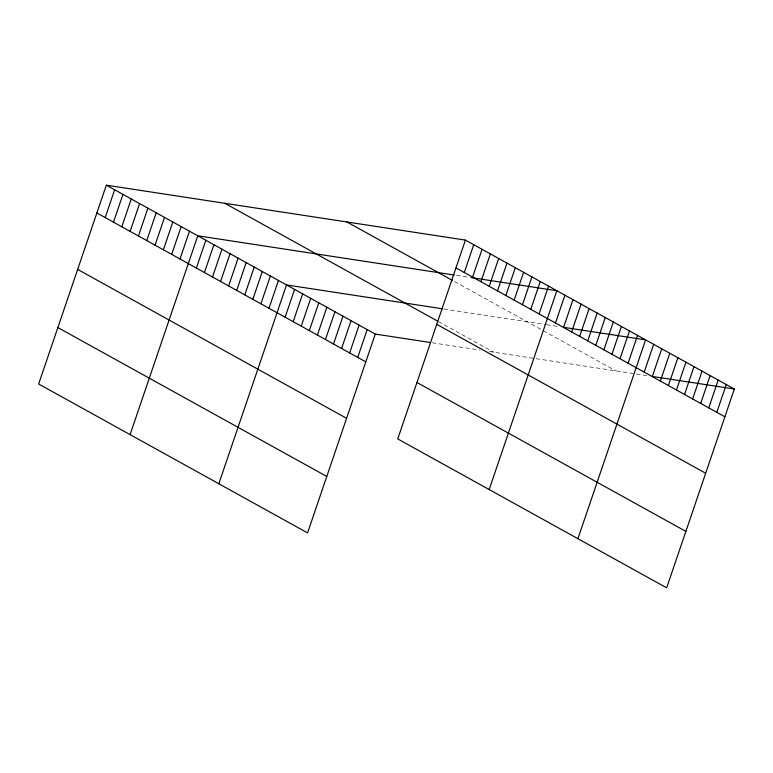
<?xml version="1.0" encoding="UTF-8"?>
<svg xmlns="http://www.w3.org/2000/svg" width="773" height="773" viewBox="0 0 773 773"><rect width="100%" height="100%" fill="white"/><g stroke="black" fill="none" stroke-linecap="round" stroke-linejoin="round"><path stroke-width="0.58" stroke-dasharray="3.87 2.9" d="M456.592 275.391L470.264 277.478M443.75 308.987L545.332 324.525M546.472 324.699L557.874 326.438M432.233 342.787L480.081 350.101M489.203 351.502L634.082 373.659M636.363 374.006L646.615 375.581M454.495 281.536L542.231 330.11M543.245 330.67L615.849 370.876M438.291 321.481L493.763 352.198"/><path stroke-width="1.16" d="M106.336 185.172L38.65 383.997L307.577 532.897L375.263 334.071L106.336 185.172L465.423 240.103L734.35 389.003L666.664 587.828L397.737 438.929L465.423 240.103M105.186 217.58L114.646 189.772M113.496 222.18L122.965 194.381M121.805 226.779L131.275 198.98M130.125 231.388L139.584 203.579M138.435 235.987L147.894 208.188M146.744 240.587L156.214 212.788M155.054 245.186L164.523 217.387M163.374 249.795L172.833 221.986M171.683 254.394L181.143 226.595M179.993 258.994L189.462 231.195M130.086 434.629L197.772 235.794L454.311 275.043M196.371 268.067L205.84 240.268M204.439 272.531L213.908 244.732M212.507 276.995L221.977 249.196M220.576 281.469L230.045 253.66M228.644 285.933L238.113 258.134M236.712 290.397L246.172 262.598M244.78 294.871L254.24 267.062M252.848 299.335L262.308 271.536M260.916 303.799L270.376 276M268.985 308.263L278.444 280.464M218.827 483.763L286.512 284.937L442.581 308.804M285.121 317.201L294.581 289.402M293.189 321.665L302.649 293.866M301.257 326.138L310.717 298.33M309.316 330.602L318.785 302.803M317.384 335.067L326.853 307.268M325.452 339.54L334.922 311.732M333.521 344.004L342.99 316.205M341.589 348.468L351.058 320.669M349.657 352.932L359.126 325.133M357.725 357.406L367.194 329.598M464.273 272.511L473.743 244.703M472.583 277.111L482.052 249.312M480.903 281.71L490.362 253.911M489.212 286.31L498.672 258.511M497.522 290.919L506.991 263.11M505.832 295.518L515.301 267.719M514.151 300.117L523.611 272.318M522.461 304.726L531.921 276.918M530.771 309.326L540.24 281.527M539.081 313.925L548.55 286.126M489.174 489.56L556.86 290.725L471.404 277.652M555.468 322.998L564.928 295.189M563.536 327.462L572.996 299.663M571.605 331.926L581.064 304.127M579.663 336.4L589.132 308.591M587.731 340.864L597.2 313.065M595.799 345.328L605.269 317.529M603.868 349.802L613.337 321.993M611.936 354.266L621.405 326.467M620.004 358.73L629.473 330.931M628.072 363.194L637.541 335.395M577.914 538.694L645.61 339.859L563.565 327.317M644.209 372.132L653.678 344.333M652.277 376.596L661.736 348.797M660.345 381.07L669.805 353.261M668.413 385.534L677.873 357.735M676.481 389.998L685.941 362.199M684.549 394.462L694.009 366.663M692.618 398.936L702.077 371.127M700.686 403.4L710.145 375.601M708.754 407.864L718.214 380.065M716.822 412.338L726.282 384.529M375.263 334.071L429.952 342.439M652.315 376.451L734.35 389.003M455.964 267.902L724.881 416.802M346.932 221.977L452.476 280.415M224.837 203.299L437.286 320.93M436.755 324.341L705.672 473.24M416.956 382.49L685.873 531.389M96.876 212.971L365.793 361.87M77.658 269.41L346.584 418.309M57.859 327.559L326.786 476.458"/></g></svg>
